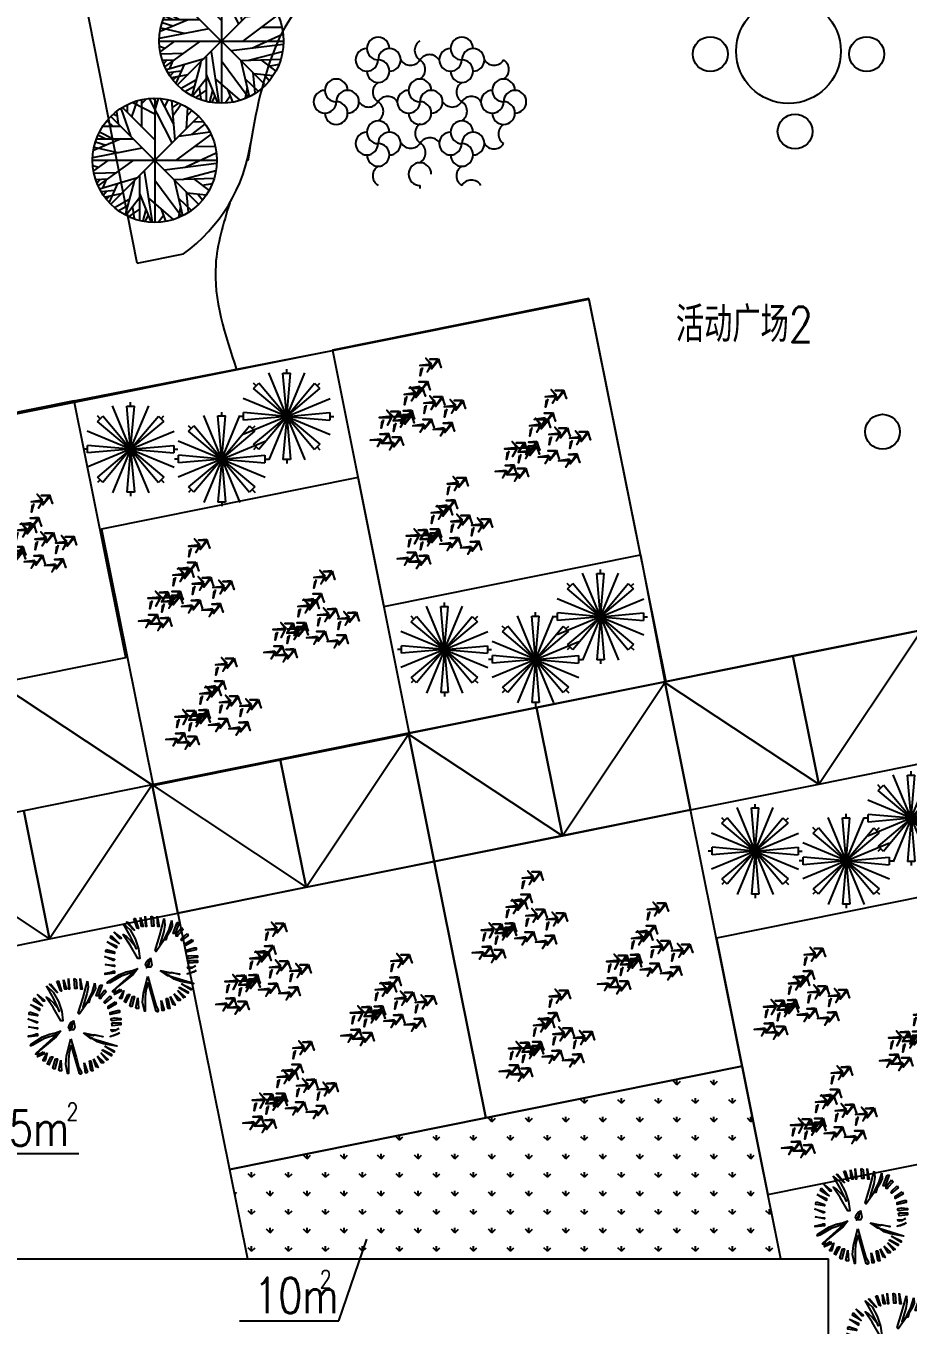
# Model space of a CAD drawing. Extents: x 1035948 to 1665131, y -158296 to 142149.
# Drawn here: x 1484489 to 1496632, y 2320 to 20201 of the extents above; entities that cross this region are included whole.
import ezdxf

# ---------------------------------------------------------------- set-up
doc = ezdxf.new("R2010")
doc.units = 0
doc.header["$LTSCALE"] = 200
doc.header["$MEASUREMENT"] = 0
doc.layers.get('0').update_dxf_attribs({"linetype": 'CONTINUOUS'})
for name, color, linetype in [('DL', 21, 'CONTINUOUS'), ('GROUND', 2, 'CONTINUOUS'), ('PUB_TEXT', 7, 'CONTINUOUS'), ('WLL1', 7, 'CONTINUOUS'), ('八角金盘', 7, 'CONTINUOUS'), ('慈孝竹', 7, 'CONTINUOUS'), ('枸骨球', 7, 'CONTINUOUS'), ('红枫', 7, 'CONTINUOUS'), ('葱兰', 7, 'CONTINUOUS')]:
    doc.layers.add(name, color=color, linetype=linetype)
doc.styles.add('_HZTXT', font='txt.shx', dxfattribs={"width": 0.8, "bigfont": 'hztxt.shx'})
doc.styles.add('DIM_FONT', font='SIMPLEX.shx', dxfattribs={"width": 0.8})

# ---------------------------------------------------------------- blocks, each defined once
blk = doc.blocks.new('ZW08')
at = {"layer": '红枫', "color": 1}
for p, q in [((68, 1830), (-55, 1987)), ((-9, 1990), (-9, -1812)), ((-1042, 1687), (-746, 836)), ((-997, 1708), (-16, 728)), ((-847, 1565), (-841, 1794)), ((-707, 1422), (-534, 1915)), ((-679, 1858), (-10, 1515)), ((-406, 1830), (-261, 1973)), ((-400, 1107), (-406, 1951)), ((-177, 1980), (514, 621)), ((7, 1629), (107, 1980)), ((570, 1215), (163, 1980)), ((302, 1722), (397, 1944)), ((615, 707), (509, 1915)), ((531, 1708), (726, 1837)), ((553, 1472), (799, 1808)), ((994, 1701), (949, 1057)), ((977, 1436), (1128, 1615)), ((-1460, 1300), (-1293, 1136)), ((-1399, 1243), (-1415, 1365)), ((1322, 1420), (-1339, -1242)), ((1322, -1242), (-1339, 1420)), ((-1282, 1501), (-1164, 1458)), ((-1181, 1579), (-1125, 1215)), ((1139, 886), (1541, 1200)), ((1167, 1265), (1468, 1279)), ((-1745, 864), (-1521, 757)), ((-1694, 957), (-1282, 750)), ((-1588, 1129), (-1047, 1129)), ((1713, 893), (654, 99)), ((732, 828), (1680, 957)), ((-1901, 178), (-389, 471)), ((-1031, 743), (-1884, 385)), ((-1867, 492), (-1148, 328)), ((-1817, 657), (-1499, 557)), ((-1784, 750), (-668, 750)), ((1212, 514), (1836, 521)), ((-1910, 89), (1892, 89)), ((-1443, 85), (-1878, -230)), ((-1739, -695), (-651, 92)), ((921, -123), (1875, 314)), ((-1901, -65), (-1728, -123)), ((-1862, -301), (-1164, -280)), ((-478, -387), (-473, -1738)), ((-328, -230), (-88, -1803)), ((286, -201), (1881, -1)), ((827, -494), (1859, -223)), ((-1817, -494), (-1443, -480)), ((-1678, -487), (-1767, -609)), ((-1694, -780), (-540, -437)), ((-1505, -523), (-1600, -745)), ((-1148, -623), (-1404, -1195)), ((-640, -552), (-913, -1581)), ((-10, -516), (810, -1617)), ((581, -501), (838, -1603)), ((587, -501), (1808, -459)), ((1200, -487), (1652, -830)), ((1446, -673), (1753, -616)), ((-1243, -830), (-1639, -880)), ((-1482, -866), (-1577, -973)), ((-1036, -938), (-1533, -1038)), ((-1393, -1009), (-1488, -1095)), ((-791, -1109), (-1237, -1360)), ((-473, -1059), (-886, -1588)), ((-473, -930), (-133, -1796)), ((-205, -1059), (559, -1717)), ((715, -1066), (1111, -1445)), ((955, -866), (1016, -1495)), ((988, -902), (1563, -966)), ((1306, -945), (1451, -1116)), ((-841, -1302), (-1109, -1452)), ((-473, -1410), (-802, -1631)), ((-690, -1352), (-640, -1688)), ((-278, -1417), (-372, -1767)), ((-211, -1581), (-306, -1774)), ((180, -1388), (325, -1767)), ((776, -1331), (721, -1653)), ((258, -1595), (113, -1796))]:
    blk.add_line(p, q, dxfattribs=at)
blk.add_circle((-9, 89), 1901, dxfattribs=at)
blk = doc.blocks.new('ZW16')
at = {"color": 3}
for points in [[(352, 1976), (85, 2253), (310, 1975), (-189, 1911), (295, 1924), (145, 1619), (369, 1960)], [(-71, 1824), (-177, 1430), (-130, 1767)], [(649, 2216), (265, 2194), (623, 2184), (346, 1763), (651, 2139), (785, 1826), (672, 2218)], [(-370, 651), (-637, 928), (-412, 649), (-912, 586), (-427, 599), (-578, 294), (-353, 634)], [(-191, 941), (-691, 877), (-207, 890), (-357, 585), (-132, 925)], [(-74, 890), (-457, 868), (-100, 858), (-377, 437), (-71, 813), (62, 500), (-50, 893)], [(147, 1182), (-237, 1160), (121, 1149), (-156, 728), (149, 1105), (283, 792), (171, 1184)], [(-793, 498), (-899, 104), (-853, 442)], [(527, 248), (260, 525), (485, 247), (-14, 183), (470, 196), (319, -109), (544, 231)], [(104, 96), (-2, -299), (45, 39)], [(824, 488), (440, 466), (797, 455), (521, 34), (826, 411), (960, 98), (847, 490)], [(1467, 80), (1200, 357), (1425, 70), (925, 15), (1409, 28), (1259, -277), (1484, 64)], [(1763, 320), (1379, 298), (1737, 287), (1460, -134), (1765, 243), (1899, -70), (1787, 322)], [(-1435, -420), (-1701, -143), (-1477, -421), (-2060, -471), (-1492, -472), (-1681, -834), (-1492, -472)], [(-1858, -572), (-1964, -966), (-1917, -629)], [(-1138, -180), (-1522, -202), (-1164, -213), (-1421, -633), (-1136, -257), (-1002, -570), (-1115, -178)], [(-880, -568), (-1146, -291), (-921, -569), (-1421, -633), (-937, -619), (-1087, -925), (-862, -584)], [(-914, -385), (-1413, -449), (-929, -436), (-1079, -741), (-855, -400)], [(-583, -328), (-967, -350), (-609, -360), (-886, -781), (-581, -405), (-447, -718), (-559, -325)], [(-575, -144), (-959, -166), (-595, -182), (-880, -568), (-573, -221), (-439, -534), (-552, -142)], [(322, -547), (-62, -569), (296, -579), (19, -1000), (324, -624), (458, -937), (346, -544)], [(1043, -72), (938, -467), (984, -129)], [(-1303, -720), (-1408, -1114), (-1362, -777)], [(-16, -788), (-516, -852), (-32, -838), (-182, -1144), (43, -803)], [(923, -956), (423, -1020), (908, -1006), (757, -1312), (982, -971)], [(1285, -712), (878, -737), (1235, -747), (958, -1168), (1264, -792), (1397, -1105), (1285, -712)], [(-1978, -1464), (-2478, -1519), (-1993, -1506), (-2144, -1811), (-1919, -1471)], [(-1616, -1212), (-2024, -1237), (-1666, -1247), (-1943, -1668), (-1637, -1292), (-1504, -1605), (-1616, -1212)], [(-1423, -1603), (-1923, -1667), (-1438, -1654), (-1589, -1959), (-1364, -1618)], [(-1084, -1362), (-1468, -1384), (-1104, -1400), (-1388, -1816), (-1082, -1439), (-949, -1752), (-1061, -1360)]]:
    blk.add_lwpolyline(points, dxfattribs=at)
blk = doc.blocks.new('ZW18')
at = {"layer": '八角金盘', "color": 51}
for p, q in [((-6, 26, 3600), (-832, 2022, 3600)), ((-179, 2005, 3600), (167, 2005, 3600)), ((-6, 26, 3600), (-179, 2005, 3600)), ((-6, 2005, 3600), (-6, 2186, 3600)), ((-6, 26, 3600), (821, 2022, 3600)), ((-6, 26, 3600), (167, 2005, 3600)), ((-1405, 1425, 3600), (-1533, 1554, 3600)), ((-1527, 1303, 3600), (-1282, 1548, 3600)), ((-6, 26, 3600), (-1527, 1303, 3600)), ((-6, 26, 3600), (-1282, 1548, 3600)), ((-6, 26, 3600), (1271, 1548, 3600)), ((-6, 26, 3600), (1515, 1303, 3600)), ((1271, 1548, 3600), (1515, 1303, 3600)), ((1393, 1425, 3600), (1522, 1554, 3600)), ((-6, 26, 3600), (-2001, 853, 3600)), ((-6, 26, 3600), (1990, 853, 3600)), ((-1984, 26, 3600), (-2166, 26, 3600)), ((-6, 26, 3600), (-2001, -800, 3600)), ((-6, 26, 3600), (-1984, 199, 3600)), ((-1984, -147, 3600), (-1984, 199, 3600)), ((-6, 26, 3600), (-1984, -147, 3600)), ((-6, 26, 3600), (-1527, -1250, 3600)), ((-6, 26, 3600), (-1282, -1495, 3600)), ((-6, 26, 3600), (-832, -1969, 3600)), ((-6, 26, 3600), (-179, -1952, 3600)), ((-6, 26, 3600), (1973, 199, 3600)), ((-6, 26, 3600), (821, -1969, 3600)), ((-6, 26, 3600), (167, -1952, 3600)), ((-6, 26, 3600), (1973, -147, 3600)), ((-6, 26, 3600), (1990, -800, 3600)), ((-6, 26, 3600), (1515, -1250, 3600)), ((-6, 26, 3600), (1271, -1495, 3600)), ((1973, 199, 3600), (1973, -147, 3600)), ((1973, 26, 3600), (2154, 26, 3600)), ((-1405, -1373, 3600), (-1533, -1501, 3600)), ((-1282, -1495, 3600), (-1527, -1250, 3600)), ((1515, -1250, 3600), (1271, -1495, 3600)), ((1393, -1373, 3600), (1522, -1501, 3600)), ((167, -1952, 3600), (-179, -1952, 3600)), ((-6, -1952, 3600), (-6, -2134, 3600))]:
    blk.add_line(p, q, dxfattribs=at)
blk.add_point((-6, 26, 3600), dxfattribs=at)
blk = doc.blocks.new('ZW11')
at = {"layer": '枸骨球', "color": 85, "linetype": 'Continuous'}
for points in [[(-1137, 1845), (-826, 1553), (-588, 1132), (-433, 675), (-378, 235), (-469, 235), (-826, 848), (-1146, 1333), (-991, 1242), (-799, 1059), (-625, 848), (-561, 693), (-533, 693), (-817, 1278), (-1137, 1845)], [(-954, 1937), (-625, 1544), (-680, 1571), (-991, 1909), (-954, 1937)], [(-652, 2065), (-588, 2065), (-442, 1608), (-497, 1635), (-652, 2065)], [(-351, 2120), (-222, 1699), (-286, 1699), (-286, 1727), (-314, 1727), (-351, 2120)], [(-131, 2184), (-76, 1727), (-76, 1699), (-104, 1699), (-131, 2184)], [(143, 2184), (235, 2120), (263, 1727), (171, 1727), (143, 2184)], [(747, 2065), (775, 1781), (720, 1480), (555, 931), (537, 876), (720, 1086), (747, 1086), (381, 565), (354, 565), (354, 601), (327, 601), (546, 1315), (747, 2065)], [(418, 2184), (509, 1699), (445, 1699), (418, 2184)], [(1086, 1974), (1113, 1727), (1012, 1507), (875, 1297), (811, 1086), (747, 1086), (747, 1113), (958, 1525), (1086, 1974)], [(1333, 1882), (1424, 1882), (1241, 1388), (1150, 1388), (1177, 1480), (1333, 1882)], [(-1686, 1297), (-1320, 931), (-1384, 967), (-1723, 1178), (-1686, 1297)], [(-1567, 1452), (-1229, 1178), (-1229, 1150), (-1293, 1150), (-1567, 1452)], [(1543, 1662), (1607, 1571), (1360, 1297), (1360, 1269), (1296, 1269), (1296, 1360), (1543, 1662)], [(1790, 1388), (1845, 1297), (1543, 1059), (1543, 1086), (1516, 1086), (1543, 1150), (1790, 1388)], [(-1906, 656), (-1540, 537), (-1540, 473), (-1933, 537), (-1933, 601), (-1906, 656)], [(-1869, 995), (-1448, 812), (-1448, 720), (-1869, 995)], [(2028, 1113), (2064, 1022), (1699, 812), (1699, 903), (2028, 1113)], [(2119, 720), (2211, 720), (2211, 629), (1790, 537), (1790, 629), (2119, 720)], [(-1997, 327), (-1540, 199), (-1540, 171), (-1567, 171), (-1567, 144), (-1595, 144), (-1997, 327)], [(107, 263), (171, -48), (107, -167), (-58, -167), (-122, -76), (-85, 62), (6, 181), (107, 235), (107, 263)], [(52, 144), (52, 107), (-76, -167), (-76, -194), (52, -48), (52, 144)], [(2001, 382), (2275, 354), (2275, 290), (2183, 290), (1881, 235), (1845, 263), (1817, 290), (1845, 354), (2001, 382)], [(1881, 144), (2275, 144), (2275, 53), (1881, 16), (1881, 53), (1845, 107), (1881, 144)], [(-1960, -39), (-1567, -76), (-1540, -76), (-1540, -130), (-1960, -39)], [(-1631, -350), (-1540, -350), (-1540, -441), (-1960, -496), (-1960, -441), (-1933, -441), (-1631, -377), (-1631, -350)], [(-469, -222), (-689, -496), (-1064, -798), (-1411, -1082), (-1521, -1210), (-1567, -1320), (-1595, -1292), (-1631, -1292), (-1595, -1228), (-680, -405), (-652, -377), (-1229, -570), (-1759, -881), (-1842, -899), (-1869, -899), (-1842, -835), (-1311, -496), (-1000, -368), (-716, -314), (-469, -222)], [(-12, -588), (226, -1430), (354, -1905), (473, -2115), (473, -2179), (445, -2179), (445, -2207), (418, -2207), (418, -2179), (381, -2179), (16, -899), (-12, -899), (-12, -926), (-94, -1219), (-131, -1530), (-131, -2179), (-168, -2179), (-168, -2143), (-250, -1768), (-213, -1356), (-12, -588)], [(564, -314), (994, -405), (1022, -405), (1022, -441), (784, -405), (784, -469), (811, -469), (967, -533), (967, -561), (903, -561), (564, -314)], [(967, -561), (2092, -899), (2092, -926), (1488, -816), (1205, -716), (967, -561)], [(1058, -405), (1452, -469), (1452, -496), (1058, -405)], [(2211, -314), (2092, -387), (1946, -441), (1790, -469), (2211, -314)], [(2183, -103), (2001, -213), (1900, -240), (1845, -222), (1817, -167), (2028, -167), (2183, -103)], [(-1265, -1173), (-1229, -1265), (-1540, -1411), (-1503, -1320), (-1265, -1173)], [(1452, -1082), (1845, -1292), (1845, -1356), (1424, -1109), (1452, -1082)], [(1543, -926), (1973, -1137), (1973, -1201), (1543, -926)], [(-1110, -1228), (-1201, -1594), (-1293, -1594), (-1293, -1539), (-1265, -1539), (-1110, -1228)], [(-927, -1411), (-835, -1411), (-1018, -1750), (-1018, -1777), (-1046, -1750), (-1082, -1750), (-1082, -1722), (-927, -1411)], [(-716, -1503), (-625, -1503), (-744, -1960), (-808, -1960), (-808, -1932), (-835, -1932), (-716, -1503)], [(-469, -1567), (-442, -2051), (-533, -2051), (-533, -2024), (-561, -2024), (-469, -1567)], [(601, -1686), (747, -2115), (720, -2115), (720, -2143), (656, -2143), (601, -1686)], [(839, -1594), (903, -1594), (994, -2051), (930, -2051), (930, -2024), (903, -2024), (839, -1594)], [(1022, -1503), (1241, -1905), (1177, -1868), (1150, -1868), (1022, -1503)], [(1205, -1384), (1479, -1631), (1479, -1686), (1388, -1686), (1205, -1384)], [(1360, -1228), (1699, -1539), (1634, -1539), (1634, -1567), (1607, -1539), (1360, -1228)]]:
    blk.add_lwpolyline(points, dxfattribs=at)

msp = doc.modelspace()

# ---------------------------------------------------------------- hatches: boundary and pattern name
at = {"layer": '葱兰', "ltscale": 20}
h = msp.add_hatch(dxfattribs=at)
h.set_pattern_fill('GRASS', color=3, scale=360, style=0)
h.set_pattern_definition([(90, (1132740.7, -70994.58), (-254.55844, 254.55844), [67.5, -441.6169]), (45, (1132740.7, -70994.58), (-254.55844, 254.55844), [67.5, -292.5]), (135, (1132740.7, -70994.58), (-254.55844, -254.55844), [67.5, -292.5])])
h.paths.add_polyline_path([(1487290.12265, 4461.08604), (1487537.70621, 3230.75229), (1494882.00208, 3230.94214), (1494348.62509, 5881.48855), (1490819.37387, 5171.28729)])

# ---------------------------------------------------------------- linework, layer by layer
msp.add_lwpolyline([(1494348.62509, 5881.48855), (1490819.37387, 5171.28729), (1487290.12265, 4461.08604), (1487537.70621, 3230.75229), (1494882.00208, 3230.94214)], close=True)
at = {"layer": 'DL'}
for p, q in [((1486018.75008, 16935.42319), (1483785.67785, 28283.99884)), ((1486018.75008, 16935.42319), (1483785.67785, 28283.99884)), ((1486018.75008, 16935.42319), (1486657.24967, 17063.91027)), ((1486018.75008, 16935.42319), (1486657.24967, 17063.91027)), ((1467513.26278, 11497.83342), (1492238.96324, 16439.30828)), ((1492238.96324, 16439.30828), (1493297.66083, 11178.25058)), ((1493283.32321, 11175.36538), (1498577.20004, 12240.66726)), ((1468283.4228, 3230.25454), (1495538.97659, 3230.95913)), ((1468283.4228, 3230.25454), (1495538.97659, 3230.95913)), ((1495538.97659, 1430.95913), (1495538.97659, 3230.95913)), ((1495538.97659, 1430.95913), (1495538.97659, 3230.95913))]:
    msp.add_line(p, q, dxfattribs=at)
msp.add_arc((1485313.12305, 18921.92384), 2293.22715, 305.882779019, 351.888825969, dxfattribs=at)
msp.add_arc((1485313.12305, 18921.92384), 2293.22715, 305.882779019, 351.888825969, dxfattribs=at)
msp.add_open_spline([(1498577.20004, 12240.66726), (1499148.77009, 12669.86979), (1500563.53787, 13732.24509), (1498704.28284, 16648.35887), (1496726.3153, 18209.51312), (1497231.64114, 21292.83916), (1494522.57438, 22933.82939), (1492189.81998, 20183.74853), (1488271.99259, 21595.55874), (1487710.44399, 19482.61689), (1487543.85511, 18342.84841)], degree=3, knots=[0, 0, 0, 0, 1589.4056853935, 3934.1458298066, 6905.158326172, 8118.6336318802, 10147.4920488985, 12909.6548060584, 15607.0709146472, 17991.3574641954, 17991.3574641954, 17991.3574641954, 17991.3574641954], dxfattribs=at)
msp.add_open_spline([(1498577.20004, 12240.66726), (1499148.77009, 12669.86979), (1500563.53787, 13732.24509), (1498704.28284, 16648.35887), (1496726.3153, 18209.51312), (1497231.64114, 21292.83916), (1494522.57438, 22933.82939), (1492189.81998, 20183.74853), (1488271.99259, 21595.55874), (1487710.44399, 19482.61689), (1487543.85511, 18342.84841)], degree=3, knots=[0, 0, 0, 0, 1589.4056853935, 3934.1458298066, 6905.158326172, 8118.6336318802, 10147.4920488985, 12909.6548060584, 15607.0709146472, 17991.3574641954, 17991.3574641954, 17991.3574641954, 17991.3574641954], dxfattribs=at)
msp.add_spline([(1487293.62185, 17765.84629), (1487100.93209, 16914.30709), (1487389.55051, 15470.14459)], degree=3, dxfattribs=at)
msp.add_spline([(1487293.62185, 17765.84629), (1487100.93209, 16914.30709), (1487389.55051, 15470.14459)], degree=3, dxfattribs=at)
at = {"layer": 'GROUND'}
msp.add_line((1489913.02383, 18006.43679), (1489913.02383, 17965.02769), dxfattribs=at)
msp.add_line((1489913.02383, 18006.43679), (1489913.02383, 17965.02769), dxfattribs=at)
for centre, start, end in [((1489337.02383, 19890.43679), 0, 270), ((1489337.02383, 19890.43679), 0, 270), ((1490489.02383, 19890.43679), 0, 270), ((1490489.02383, 19890.43679), 0, 270), ((1489181.02383, 19734.43679), 90, 0), ((1489181.02383, 19734.43679), 90, 0), ((1489493.02383, 19734.43679), 270, 180), ((1489493.02383, 19734.43679), 270, 180), ((1489996.16227, 19866.43679), 122.203975372, 237.7957725), ((1489996.16227, 19866.43679), 122.203975372, 237.7957725), ((1490333.02383, 19734.43679), 90, 0), ((1490333.02383, 19734.43679), 90, 0), ((1490645.02383, 19734.43679), 270, 180), ((1490645.02383, 19734.43679), 270, 180), ((1489337.02383, 19578.43679), 180, 90), ((1489337.02383, 19578.43679), 180, 90), ((1489781.02383, 19817.57522), 212.20397537, 327.795772499), ((1489781.02383, 19817.57522), 212.20397537, 327.795772499), ((1489829.88539, 19602.43679), 302.203975372, 57.7957725), ((1489829.88539, 19602.43679), 302.203975372, 57.7957725), ((1490045.02383, 19651.29835), 32.20397537, 147.795772499), ((1490045.02383, 19651.29835), 32.20397537, 147.795772499), ((1490489.02383, 19578.43679), 180, 90), ((1490489.02383, 19578.43679), 180, 90), ((1490933.02383, 19817.57522), 212.20397537, 327.795772499), ((1490933.02383, 19817.57522), 212.20397537, 327.795772499), ((1490981.88539, 19602.43679), 302.203975372, 57.7957725), ((1490981.88539, 19602.43679), 302.203975372, 57.7957725), ((1488605.02383, 19158.43679), 90, 0), ((1488605.02383, 19158.43679), 90, 0), ((1488761.02383, 19314.43679), 0, 270), ((1488761.02383, 19314.43679), 0, 270), ((1488917.02383, 19158.43679), 270, 180), ((1488917.02383, 19158.43679), 270, 180), ((1489420.16227, 19290.43679), 122.203975372, 237.7957725), ((1489420.16227, 19290.43679), 122.203975372, 237.7957725), ((1489757.02383, 19158.43679), 90, 0), ((1489757.02383, 19158.43679), 90, 0), ((1489913.02383, 19314.43679), 0, 270), ((1489913.02383, 19314.43679), 0, 270), ((1490069.02383, 19158.43679), 270, 180), ((1490069.02383, 19158.43679), 270, 180), ((1490572.16227, 19290.77522), 122.203975372, 237.7957725), ((1490572.16227, 19290.77522), 122.203975372, 237.7957725), ((1490909.02383, 19158.43679), 90, 0), ((1490909.02383, 19158.43679), 90, 0), ((1491065.02383, 19314.43679), 0, 270), ((1491065.02383, 19314.43679), 0, 270), ((1491221.02383, 19158.43679), 270, 180), ((1491221.02383, 19158.43679), 270, 180), ((1488761.02383, 19002.43679), 180, 90), ((1488761.02383, 19002.43679), 180, 90), ((1489205.02383, 19241.57522), 212.20397537, 327.795772499), ((1489205.02383, 19241.57522), 212.20397537, 327.795772499), ((1489253.88539, 19026.43679), 302.203975372, 57.7957725), ((1489253.88539, 19026.43679), 302.203975372, 57.7957725), ((1489469.02383, 19075.29835), 32.20397537, 147.795772499), ((1489469.02383, 19075.29835), 32.20397537, 147.795772499), ((1489913.02383, 19002.43679), 180, 90), ((1489913.02383, 19002.43679), 180, 90), ((1490357.02383, 19241.91366), 212.20397537, 327.795772499), ((1490357.02383, 19241.91366), 212.20397537, 327.795772499), ((1490405.88539, 19026.77522), 302.203975372, 57.7957725), ((1490405.88539, 19026.77522), 302.203975372, 57.7957725), ((1490621.02383, 19075.63679), 32.20397537, 147.795772499), ((1490621.02383, 19075.63679), 32.20397537, 147.795772499), ((1491065.02383, 19002.43679), 180, 90), ((1491065.02383, 19002.43679), 180, 90), ((1489337.02383, 18738.43679), 0, 270), ((1489337.02383, 18738.43679), 0, 270), ((1490001.67287, 18722.6024), 122.203975372, 237.7957725), ((1490001.67287, 18722.6024), 122.203975372, 237.7957725), ((1490489.02383, 18738.43679), 0, 270), ((1490489.02383, 18738.43679), 0, 270), ((1491148.16227, 18714.43679), 122.203975372, 237.7957725), ((1491148.16227, 18714.43679), 122.203975372, 237.7957725), ((1489181.02383, 18582.43679), 90, 0), ((1489181.02383, 18582.43679), 90, 0), ((1489493.02383, 18582.43679), 270, 180), ((1489493.02383, 18582.43679), 270, 180), ((1490050.53443, 18507.46397), 32.20397537, 147.795772499), ((1490050.53443, 18507.46397), 32.20397537, 147.795772499), ((1490333.02383, 18582.43679), 90, 0), ((1490333.02383, 18582.43679), 90, 0), ((1490645.02383, 18582.43679), 270, 180), ((1490645.02383, 18582.43679), 270, 180), ((1489337.02383, 18426.43679), 180, 90), ((1489337.02383, 18426.43679), 180, 90), ((1489786.53443, 18673.74084), 212.20397537, 327.795772499), ((1489786.53443, 18673.74084), 212.20397537, 327.795772499), ((1489835.39599, 18458.6024), 302.203975372, 57.7957725), ((1489835.39599, 18458.6024), 302.203975372, 57.7957725), ((1490489.02383, 18426.43679), 180, 90), ((1490489.02383, 18426.43679), 180, 90), ((1490933.02383, 18665.57522), 212.20397537, 327.795772499), ((1490933.02383, 18665.57522), 212.20397537, 327.795772499), ((1489420.16227, 18138.43679), 122.203975372, 237.7957725), ((1489420.16227, 18138.43679), 122.203975372, 237.7957725), ((1489913.02383, 18162.43679), 0, 270), ((1489913.02383, 18162.43679), 0, 270), ((1490572.16227, 18138.43679), 122.203975372, 237.7957725), ((1490572.16227, 18138.43679), 122.203975372, 237.7957725), ((1490621.02383, 17923.29835), 32.20397537, 147.795772499), ((1490621.02383, 17923.29835), 32.20397537, 147.795772499)]:
    msp.add_arc(centre, 156, start, end, dxfattribs=at)
at = {"layer": 'PUB_TEXT'}
for p, q in [((1483854.04335, 4680.33591), (1485217.72201, 4680.33591)), ((1488794.13053, 2376.44388), (1489181.10956, 3503.66112)), ((1487430.45188, 2376.44388), (1488794.13053, 2376.44388))]:
    msp.add_line(p, q, dxfattribs=at)
at = {"layer": 'WLL1'}
for p, q in [((1485153.89148, 15039.75333), (1488708.7691, 15733.79275)), ((1492947.09933, 12920.31963), (1493283.32321, 11175.36538)), ((1489768.40961, 10468.04933), (1498577.20004, 12240.66726)), ((1495403.04945, 9765.8404), (1496814.84399, 11874.28835)), ((1484107.36409, 11153.20957), (1486224.82077, 9754.96287)), ((1491873.79823, 9055.63914), (1493285.59277, 11164.0871)), ((1493285.59277, 11164.0871), (1495403.04945, 9765.8404)), ((1488344.54701, 8345.43789), (1489756.34155, 10453.88584)), ((1489756.34155, 10453.88584), (1491873.79823, 9055.63914)), ((1486224.82077, 9754.96287), (1484815.29579, 7635.23663)), ((1486241.42795, 9746.56979), (1488344.54701, 8345.43789)), ((1493638.42384, 9410.73977), (1490109.17262, 8700.53851)), ((1494882.00208, 3230.94214), (1493638.42384, 9410.73977)), ((1484815.29579, 7635.23663), (1482695.56955, 9044.76161)), ((1490109.17262, 8700.53851), (1486579.9214, 7990.33726)), ((1490819.37387, 5171.28729), (1490109.17262, 8700.53851)), ((1490109.17262, 8700.53851), (1490819.37387, 5171.28729)), ((1486579.9214, 7990.33726), (1487537.70621, 3230.75229)), ((1490819.37387, 5171.28729), (1494348.62509, 5881.48855)), ((1487290.12265, 4461.08604), (1490819.37387, 5171.28729))]:
    msp.add_line(p, q, dxfattribs=at)
for points in [[(1492236.89807, 16449.57085), (1488707.64685, 15739.36959), (1489417.84811, 12210.11837), (1492947.09933, 12920.31963)], [(1485153.89148, 15039.75333), (1481624.64026, 14329.55208), (1482334.84152, 10800.30086), (1485864.09274, 11510.50211)], [(1489060.47792, 13986.02226), (1485531.2267, 13275.82101), (1486241.42795, 9746.56979), (1489770.67917, 10456.77104)], [(1495403.04945, 9765.8404), (1497167.67506, 10120.94103), (1496812.57443, 11885.56664), (1495047.94882, 11530.46601)], [(1493638.42384, 9410.73977), (1495403.04945, 9765.8404), (1495047.94882, 11530.46601), (1493283.32321, 11175.36538)], [(1491873.79823, 9055.63914), (1493638.42384, 9410.73977), (1493283.32321, 11175.36538), (1491518.6976, 10820.26475)], [(1490109.17262, 8700.53851), (1491873.79823, 9055.63914), (1491518.6976, 10820.26475), (1489754.07199, 10465.16412)], [(1488344.54701, 8345.43789), (1490109.17262, 8700.53851), (1489754.07199, 10465.16412), (1487989.44638, 10110.0635)], [(1486579.9214, 7990.33726), (1488344.54701, 8345.43789), (1487989.44638, 10110.0635), (1486224.82077, 9754.96287)], [(1484815.29579, 7635.23663), (1486579.9214, 7990.33726), (1486224.82077, 9754.96287), (1484460.19516, 9399.86224)], [(1483050.67018, 7280.136), (1484815.29579, 7635.23663), (1484460.19516, 9399.86224), (1482695.56955, 9044.76161)], [(1497522.77569, 8356.31542), (1493993.52447, 7646.11416), (1494703.72572, 4116.86294), (1498232.97694, 4827.0642)]]:
    msp.add_lwpolyline(points, close=True, dxfattribs=at)
for centre, radius in [((1494986.58339, 19855.06341, 27056.10778), 720), ((1494986.58339, 19855.06341, 27056.10778), 720), ((1493910.11757, 19814.02787, 27056.10778), 240), ((1493910.11757, 19814.02787, 27056.10778), 240), ((1496063.04921, 19814.02787, 27056.10778), 240), ((1496063.04921, 19814.02787, 27056.10778), 240), ((1495077.47952, 18748.71821, 27056.10778), 240), ((1495077.47952, 18748.71821, 27056.10778), 240), ((1496281.64579, 14615.80724, 27056.10778), 240), ((1496281.64579, 14615.80724, 27056.10778), 240)]:
    msp.add_circle(centre, radius, dxfattribs=at)

# ---------------------------------------------------------------- block references
at = {"layer": '八角金盘', "ltscale": 20, "xscale": 0.3000000000465661, "yscale": 0.2999999999992724, "zscale": 0.3}
for p in [(1488080.1921, 14819.59408, -1080), (1485932.10132, 14367.83393, -1080), (1487185.63266, 14231.90314, -1080), (1492400.18712, 12062.2756, -1080), (1490252.09633, 11610.51545, -1080), (1491505.62767, 11474.58466, -1080), (1496677.11001, 9287.85721, -1080), (1494529.01923, 8836.09705, -1080), (1495782.55057, 8700.16626, -1080)]:
    msp.add_blockref('ZW18', p, dxfattribs=at)
at = {"layer": '慈孝竹', "ltscale": 20, "xscale": 0.3000000000465661, "yscale": 0.2999999999992724, "zscale": 0.3}
for p in [(1489969.71524, 14954.81107), (1491693.48638, 14523.71229), (1490343.26825, 13323.55352), (1484617.25038, 13080.2492), (1486783.45849, 12466.01), (1488507.22963, 12034.91121), (1487157.01151, 10834.75244), (1491374.8372, 7898.10916), (1493098.60834, 7467.01038), (1487845.58598, 7187.90791), (1495259.18905, 6843.68481), (1489569.35712, 6756.80912), (1496982.96019, 6412.58602), (1491748.39022, 6266.85161), (1488219.139, 5556.65035), (1495632.74207, 5212.42725)]:
    msp.add_blockref('ZW16', p, dxfattribs=at)
at = {"layer": '枸骨球', "ltscale": 20, "xscale": 0.3000000000465661, "yscale": 0.2999999999992724, "zscale": 0.3}
for p in [(1486169.45257, 7294.35422), (1485111.75927, 6434.65809), (1495943.99775, 3819.67544), (1496385.1301, 2104.07966)]:
    msp.add_blockref('ZW11', p, dxfattribs=at)
at = {"layer": '红枫', "ltscale": 20, "xscale": 0.4499999999534339, "yscale": 0.4500000000007276, "zscale": 0.45}
for p in [(1487184.12142, 19952.4934), (1486265.985, 18312.08994)]:
    msp.add_blockref('ZW08', p, dxfattribs=at)

# ---------------------------------------------------------------- texts
at = {"style": 'DIM_FONT', "width": 0.8, "flags": 9}
for tag, s in [('YSIZE', '2180'), ('YSIZE', '2180'), ('XSIZE', '2440'), ('XSIZE', '2440')]:
    msp.add_attdef(tag, (1489913.02383, 18006.43679), s, height=0.6, dxfattribs=at)
at = {"layer": 'PUB_TEXT', "style": '_HZTXT', "width": 0.8}
for s, height, p in [('活动广场2', 486, (1493435.48661, 15849.83972, -54112.21556)), ('活动广场2', 486, (1493435.48661, 15849.83972, -54112.21556)), ('2', 243, (1485045.19531, 5133.5691)), ('5m ', 486, (1484254.4439, 4788.26647)), ('2', 243, (1488531.72801, 2829.67708)), ('10m ', 486, (1487628.63299, 2484.37444))]:
    msp.add_text(s, height=height, dxfattribs=at).set_placement(p)

doc.saveas('drawing.dxf')
